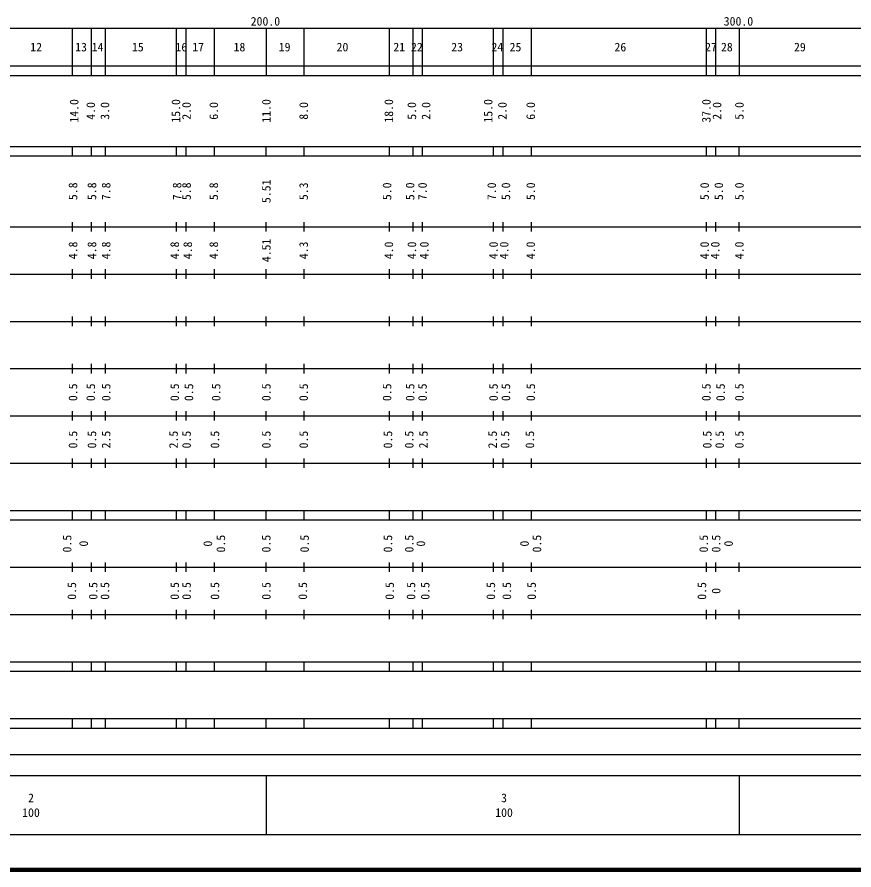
# Model space of a CAD drawing. Units: millimetres on the paper, enlarged 1000 times. Extents: x 40000 to 680000, y 20000 to 380000.
# Drawn here: x 215342 to 392258, y 20000 to 200342 of the extents above; entities that cross this region are included whole.
import ezdxf
from ezdxf.enums import TextEntityAlignment as Align

# ---------------------------------------------------------------- set-up
doc = ezdxf.new("R2010")
doc.units = ezdxf.units.MM
doc.header["$LTSCALE"] = 1000
doc.layers.add('M-TTL', color=2, linetype='Continuous', lineweight=140)
doc.layers.add('M-TTL-BAND', color=7, linetype='Continuous', lineweight=25)
doc.styles.add('ＭＳ ゴシック', font='')
doc.styles.get('ＭＳ ゴシック').set_extended_font_data('MS Gothic')

msp = doc.modelspace()

# ---------------------------------------------------------------- linework, layer by layer
at = {"layer": 'M-TTL'}
msp.add_line((40000, 20000), (680000, 20000), dxfattribs=at)
at = {"layer": 'M-TTL-BAND'}
for p, q in [((68000, 198000), (579000, 198000)), ((227000, 198000), (227000, 188000)), ((231000, 198000), (231000, 188000)), ((234000, 198000), (234000, 188000)), ((249000, 198000), (249000, 188000)), ((251000, 198000), (251000, 188000)), ((257000, 198000), (257000, 188000)), ((268000, 198000), (268000, 188000)), ((276000, 198000), (276000, 188000)), ((294000, 198000), (294000, 188000)), ((299000, 198000), (299000, 188000)), ((301000, 198000), (301000, 188000)), ((316000, 198000), (316000, 188000)), ((318000, 198000), (318000, 188000)), ((324000, 198000), (324000, 188000)), ((361000, 198000), (361000, 188000)), ((363000, 198000), (363000, 188000)), ((368000, 198000), (368000, 188000)), ((40000, 190000), (579000, 190000)), ((40000, 188000), (579000, 188000)), ((40000, 173000), (579000, 173000)), ((227000, 173000), (227000, 171000)), ((231000, 173000), (231000, 171000)), ((234000, 173000), (234000, 171000)), ((249000, 173000), (249000, 171000)), ((251000, 173000), (251000, 171000)), ((257000, 173000), (257000, 171000)), ((268000, 171000), (268000, 173000)), ((276000, 173000), (276000, 171000)), ((294000, 173000), (294000, 171000)), ((299000, 173000), (299000, 171000)), ((301000, 173000), (301000, 171000)), ((316000, 173000), (316000, 171000)), ((318000, 173000), (318000, 171000)), ((324000, 173000), (324000, 171000)), ((361000, 173000), (361000, 171000)), ((363000, 173000), (363000, 171000)), ((368000, 171000), (368000, 173000)), ((40000, 171000), (579000, 171000)), ((227000, 157000), (227000, 155000)), ((231000, 157000), (231000, 155000)), ((234000, 157000), (234000, 155000)), ((249000, 157000), (249000, 155000)), ((251000, 157000), (251000, 155000)), ((257000, 157000), (257000, 155000)), ((268000, 155000), (268000, 157000)), ((276000, 157000), (276000, 155000)), ((294000, 157000), (294000, 155000)), ((299000, 157000), (299000, 155000)), ((301000, 157000), (301000, 155000)), ((316000, 157000), (316000, 155000)), ((318000, 157000), (318000, 155000)), ((324000, 157000), (324000, 155000)), ((361000, 157000), (361000, 155000)), ((363000, 157000), (363000, 155000)), ((368000, 155000), (368000, 157000)), ((40000, 156000), (579000, 156000)), ((227000, 147000), (227000, 145000)), ((231000, 147000), (231000, 145000)), ((234000, 147000), (234000, 145000)), ((249000, 147000), (249000, 145000)), ((251000, 147000), (251000, 145000)), ((257000, 147000), (257000, 145000)), ((268000, 145000), (268000, 147000)), ((276000, 147000), (276000, 145000)), ((294000, 147000), (294000, 145000)), ((299000, 147000), (299000, 145000)), ((301000, 147000), (301000, 145000)), ((316000, 147000), (316000, 145000)), ((318000, 147000), (318000, 145000)), ((324000, 147000), (324000, 145000)), ((361000, 147000), (361000, 145000)), ((363000, 147000), (363000, 145000)), ((368000, 145000), (368000, 147000)), ((46000, 146000), (579000, 146000)), ((52000, 136000), (579000, 136000)), ((227000, 137000), (227000, 135000)), ((231000, 137000), (231000, 135000)), ((234000, 137000), (234000, 135000)), ((249000, 137000), (249000, 135000)), ((251000, 137000), (251000, 135000)), ((257000, 137000), (257000, 135000)), ((268000, 135000), (268000, 137000)), ((276000, 137000), (276000, 135000)), ((294000, 137000), (294000, 135000)), ((299000, 137000), (299000, 135000)), ((301000, 137000), (301000, 135000)), ((316000, 137000), (316000, 135000)), ((318000, 137000), (318000, 135000)), ((324000, 137000), (324000, 135000)), ((361000, 137000), (361000, 135000)), ((363000, 137000), (363000, 135000)), ((368000, 135000), (368000, 137000)), ((227000, 127000), (227000, 125000)), ((231000, 127000), (231000, 125000)), ((234000, 127000), (234000, 125000)), ((249000, 127000), (249000, 125000)), ((251000, 127000), (251000, 125000)), ((257000, 127000), (257000, 125000)), ((268000, 125000), (268000, 127000)), ((276000, 127000), (276000, 125000)), ((294000, 127000), (294000, 125000)), ((299000, 127000), (299000, 125000)), ((301000, 127000), (301000, 125000)), ((316000, 127000), (316000, 125000)), ((318000, 127000), (318000, 125000)), ((324000, 127000), (324000, 125000)), ((361000, 127000), (361000, 125000)), ((363000, 127000), (363000, 125000)), ((368000, 125000), (368000, 127000)), ((46000, 126000), (579000, 126000)), ((52000, 116000), (579000, 116000)), ((227000, 117000), (227000, 115000)), ((231000, 117000), (231000, 115000)), ((234000, 117000), (234000, 115000)), ((249000, 117000), (249000, 115000)), ((251000, 117000), (251000, 115000)), ((257000, 117000), (257000, 115000)), ((268000, 115000), (268000, 117000)), ((276000, 117000), (276000, 115000)), ((294000, 117000), (294000, 115000)), ((299000, 117000), (299000, 115000)), ((301000, 117000), (301000, 115000)), ((316000, 117000), (316000, 115000)), ((318000, 117000), (318000, 115000)), ((324000, 117000), (324000, 115000)), ((361000, 117000), (361000, 115000)), ((363000, 117000), (363000, 115000)), ((368000, 115000), (368000, 117000)), ((227000, 107000), (227000, 105000)), ((231000, 107000), (231000, 105000)), ((234000, 107000), (234000, 105000)), ((249000, 107000), (249000, 105000)), ((251000, 107000), (251000, 105000)), ((257000, 107000), (257000, 105000)), ((268000, 105000), (268000, 107000)), ((276000, 107000), (276000, 105000)), ((294000, 107000), (294000, 105000)), ((299000, 107000), (299000, 105000)), ((301000, 107000), (301000, 105000)), ((316000, 107000), (316000, 105000)), ((318000, 107000), (318000, 105000)), ((324000, 107000), (324000, 105000)), ((361000, 107000), (361000, 105000)), ((363000, 107000), (363000, 105000)), ((368000, 105000), (368000, 107000)), ((46000, 106000), (579000, 106000)), ((40000, 96000), (579000, 96000)), ((227000, 96000), (227000, 94000)), ((231000, 96000), (231000, 94000)), ((234000, 96000), (234000, 94000)), ((249000, 96000), (249000, 94000)), ((251000, 96000), (251000, 94000)), ((257000, 96000), (257000, 94000)), ((268000, 94000), (268000, 96000)), ((276000, 96000), (276000, 94000)), ((294000, 96000), (294000, 94000)), ((299000, 96000), (299000, 94000)), ((301000, 96000), (301000, 94000)), ((316000, 96000), (316000, 94000)), ((318000, 96000), (318000, 94000)), ((324000, 96000), (324000, 94000)), ((361000, 96000), (361000, 94000)), ((363000, 96000), (363000, 94000)), ((368000, 94000), (368000, 96000)), ((40000, 94000), (579000, 94000)), ((227000, 85000), (227000, 83000)), ((231000, 85000), (231000, 83000)), ((234000, 85000), (234000, 83000)), ((249000, 85000), (249000, 83000)), ((251000, 85000), (251000, 83000)), ((257000, 85000), (257000, 83000)), ((268000, 83000), (268000, 85000)), ((276000, 85000), (276000, 83000)), ((294000, 85000), (294000, 83000)), ((299000, 85000), (299000, 83000)), ((301000, 85000), (301000, 83000)), ((316000, 85000), (316000, 83000)), ((318000, 85000), (318000, 83000)), ((324000, 85000), (324000, 83000)), ((361000, 85000), (361000, 83000)), ((363000, 85000), (363000, 83000)), ((368000, 83000), (368000, 85000)), ((49000, 84000), (579000, 84000)), ((40000, 74000), (579000, 74000)), ((227000, 75000), (227000, 73000)), ((231000, 75000), (231000, 73000)), ((234000, 75000), (234000, 73000)), ((249000, 75000), (249000, 73000)), ((251000, 75000), (251000, 73000)), ((257000, 75000), (257000, 73000)), ((268000, 73000), (268000, 75000)), ((276000, 75000), (276000, 73000)), ((294000, 75000), (294000, 73000)), ((299000, 75000), (299000, 73000)), ((301000, 75000), (301000, 73000)), ((316000, 75000), (316000, 73000)), ((318000, 75000), (318000, 73000)), ((324000, 75000), (324000, 73000)), ((361000, 75000), (361000, 73000)), ((363000, 75000), (363000, 73000)), ((368000, 73000), (368000, 75000)), ((40000, 64000), (579000, 64000)), ((227000, 64000), (227000, 62000)), ((231000, 64000), (231000, 62000)), ((234000, 64000), (234000, 62000)), ((249000, 64000), (249000, 62000)), ((251000, 64000), (251000, 62000)), ((257000, 64000), (257000, 62000)), ((268000, 62000), (268000, 64000)), ((276000, 64000), (276000, 62000)), ((294000, 64000), (294000, 62000)), ((299000, 64000), (299000, 62000)), ((301000, 64000), (301000, 62000)), ((316000, 64000), (316000, 62000)), ((318000, 64000), (318000, 62000)), ((324000, 64000), (324000, 62000)), ((361000, 64000), (361000, 62000)), ((363000, 64000), (363000, 62000)), ((368000, 62000), (368000, 64000)), ((40000, 62000), (579000, 62000)), ((40000, 52000), (579000, 52000)), ((227000, 52000), (227000, 50000)), ((231000, 52000), (231000, 50000)), ((234000, 52000), (234000, 50000)), ((249000, 52000), (249000, 50000)), ((251000, 52000), (251000, 50000)), ((257000, 52000), (257000, 50000)), ((268000, 50000), (268000, 52000)), ((276000, 52000), (276000, 50000)), ((294000, 52000), (294000, 50000)), ((299000, 52000), (299000, 50000)), ((301000, 52000), (301000, 50000)), ((316000, 52000), (316000, 50000)), ((318000, 52000), (318000, 50000)), ((324000, 52000), (324000, 50000)), ((361000, 52000), (361000, 50000)), ((363000, 52000), (363000, 50000)), ((368000, 50000), (368000, 52000)), ((40000, 50000), (579000, 50000)), ((70805, 44406), (565903, 44406)), ((40000, 40000), (579000, 40000)), ((268000, 40000), (268000, 27500)), ((368000, 40000), (368000, 27500)), ((68000, 27500), (579000, 27500))]:
    msp.add_line(p, q, dxfattribs=at)

# ---------------------------------------------------------------- texts
at = {"layer": 'M-TTL-BAND', "style": 'ＭＳ ゴシック'}
for s, p in [('200.0', (267844, 199445)), ('300.0', (367844, 199445)), ('12', (219372, 194000)), ('13', (228872, 194000)), ('14', (232372, 194000)), ('15', (240872, 194000)), ('16', (250073, 194000)), ('17', (253629, 194000)), ('18', (262355, 194000)), ('19', (271905, 194000)), ('20', (284130, 194000)), ('21', (296131, 194000)), ('22', (299854, 194000)), ('23', (308372, 194000)), ('24', (316873, 194000)), ('25', (320706, 194000)), ('26', (342874, 194000)), ('27', (362041, 194000)), ('28', (365391, 194000)), ('29', (380832, 194000)), ('2', (218288, 35238)), ('3', (318288, 35238)), ('100', (218288, 32131)), ('100', (318288, 32131))]:
    msp.add_text(s, height=1833, dxfattribs=at).set_placement(p, align=Align.MIDDLE_CENTER)
for s, p in [('14.0', (227408, 180500)), ('4.0', (230908, 180500)), ('3.0', (233908, 180500)), ('15.0', (248909, 180500)), ('2.0', (251159, 180500)), ('6.0', (256909, 180500)), ('11.0', (268028, 180500)), ('8.0', (275918, 180500)), ('18.0', (293919, 180500)), ('5.0', (298794, 180500)), ('2.0', (301794, 180500)), ('15.0', (314919, 180500)), ('2.0', (317920, 180500)), ('6.0', (323920, 180500)), ('37.0', (361046, 180500)), ('2.0', (363296, 180500)), ('5.0', (368028, 180500)), ('5.8', (227158, 163500)), ('5.8', (231158, 163500)), ('7.8', (234158, 163500)), ('7.8', (249159, 163500)), ('5.8', (251159, 163500)), ('5.8', (256909, 163500)), ('5.51', (268027, 163500)), ('5.3', (275918, 163500)), ('5.0', (293544, 163500)), ('5.0', (298419, 163500)), ('7.0', (301044, 163500)), ('7.0', (315669, 163500)), ('5.0', (318670, 163500)), ('5.0', (323920, 163500)), ('5.0', (360671, 163500)), ('5.0', (363671, 163500)), ('5.0', (368027, 163500)), ('4.51', (268027, 151000)), ('4.8', (227158, 151000)), ('4.8', (231158, 151000)), ('4.8', (234158, 151000)), ('4.8', (248659, 151000)), ('4.8', (251409, 151000)), ('4.8', (256909, 151000)), ('4.3', (275918, 151000)), ('4.0', (293919, 151000)), ('4.0', (298794, 151000)), ('4.0', (301419, 151000)), ('4.0', (316044, 151000)), ('4.0', (318295, 151000)), ('4.0', (323920, 151000)), ('4.0', (360671, 151000)), ('4.0', (362921, 151000)), ('4.0', (368027, 151000)), ('0.5', (227158, 121000)), ('0.5', (230908, 121000)), ('0.5', (234158, 121000)), ('0.5', (248659, 121000)), ('0.5', (251659, 121000)), ('0.5', (257409, 121000)), ('0.5', (268027, 121000)), ('0.5', (275918, 121000)), ('0.5', (293544, 121000)), ('0.5', (298419, 121000)), ('0.5', (301044, 121000)), ('0.5', (316044, 121000)), ('0.5', (318670, 121000)), ('0.5', (323920, 121000)), ('0.5', (361046, 121000)), ('0.5', (364046, 121000)), ('0.5', (368027, 121000)), ('0.5', (227158, 111000)), ('0.5', (231158, 111000)), ('2.5', (234158, 111000)), ('2.5', (248409, 111000)), ('0.5', (251159, 111000)), ('0.5', (257159, 111000)), ('0.5', (268027, 111000)), ('0.5', (275918, 111000)), ('0.5', (293731, 111000)), ('0.5', (298231, 111000)), ('2.5', (301231, 111000)), ('2.5', (315857, 111000)), ('0.5', (318482, 111000)), ('0.5', (323732, 111000)), ('0.5', (361234, 111000)), ('0.5', (363859, 111000)), ('0.5', (368027, 111000)), ('0.5', (225908, 89000)), ('0.5', (258407, 89000)), ('0.5', (268000, 89000)), ('0.5', (276106, 89000)), ('0.5', (293731, 89000)), ('0.5', (298231, 89000)), ('0.5', (325232, 89000)), ('0.5', (360484, 89000)), ('0.5', (363109, 89000)), ('0', (229408, 89000)), ('0', (255657, 89000)), ('0', (300688, 89000)), ('0', (322607, 89000)), ('0', (365738, 89000)), ('0.5', (226908, 79000)), ('0.5', (231408, 79000)), ('0.5', (233908, 79000)), ('0.5', (248659, 79000)), ('0.5', (251159, 79000)), ('0.5', (257159, 79000)), ('0.5', (268027, 79000)), ('0.5', (275731, 79000)), ('0.5', (294106, 79000)), ('0.5', (298606, 79000)), ('0.5', (301606, 79000)), ('0.5', (315482, 79000)), ('0.5', (318857, 79000)), ('0.5', (324107, 79000)), ('0.5', (360109, 79000)), ('0', (363109, 79000))]:
    msp.add_text(s, height=1833, rotation=90, dxfattribs=at).set_placement(p, align=Align.MIDDLE_CENTER)

doc.saveas('drawing.dxf')
